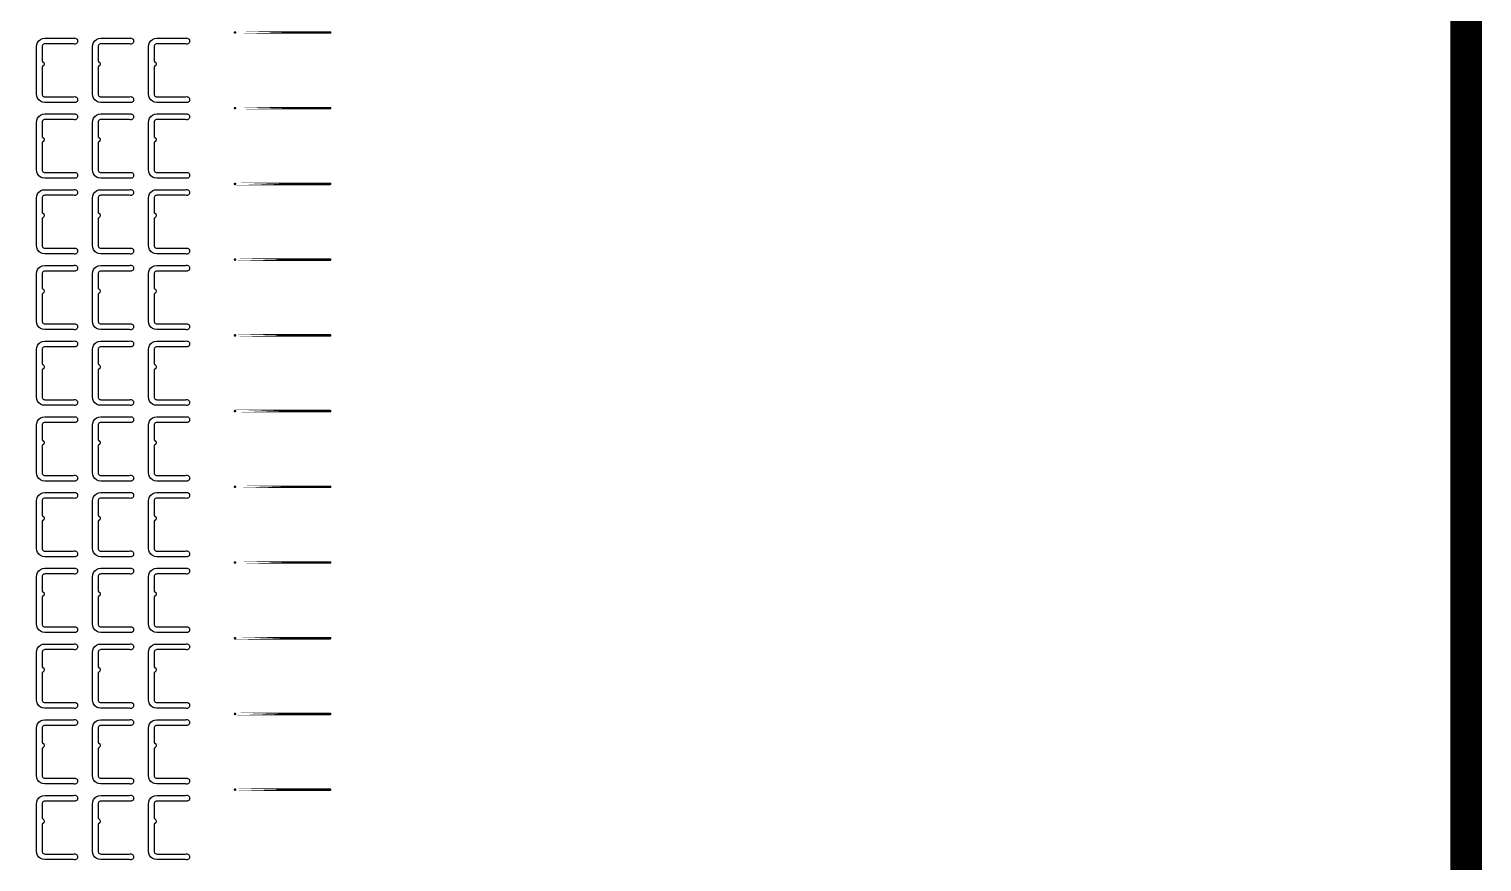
# Model space of a CAD drawing. Extents: x 11 to 212, y 11 to 212.
# Drawn here: x 165.91 to 211.7, y 135.19 to 161.46 of the extents above; entities that cross this region are included whole.
import ezdxf

# ---------------------------------------------------------------- set-up
doc = ezdxf.new("R2010")
doc.units = 0
doc.layers.get('0').update_dxf_attribs({"linetype": 'continuous'})
doc.layers.add('L4', color=7, linetype='continuous')

# ---------------------------------------------------------------- blocks, each defined once
blk = doc.blocks.new('cutlineendpoint')
at = {"const_width": 0.04}
blk.add_lwpolyline([(-0.02, 0, 1), (0.02, 0, 1)], format="xyb", close=True, dxfattribs=at)

msp = doc.modelspace()

# ---------------------------------------------------------------- linework, layer by layer
at = {"layer": 'L4'}
for points, const_width in [([(11.2, 211.2), (211.2, 211.2), (211.2, 11.2), (11.2, 11.2)], 1), ([(172.4, 161.353), (175.4, 161.353)], 0.08), ([(172.4, 158.965), (175.4, 158.965)], 0.08), ([(172.4, 156.576), (175.4, 156.576)], 0.08), ([(172.4, 154.188), (175.4, 154.188)], 0.08), ([(172.4, 151.8), (175.4, 151.8)], 0.08), ([(172.4, 149.412), (175.4, 149.412)], 0.08), ([(172.4, 147.024), (175.4, 147.024)], 0.08), ([(172.4, 144.635), (175.4, 144.635)], 0.08), ([(172.4, 142.247), (175.4, 142.247)], 0.08), ([(172.4, 139.859), (175.4, 139.859)], 0.08), ([(172.4, 137.471), (175.4, 137.471)], 0.08)]:
    msp.add_lwpolyline(points, close=True, dxfattribs=dict(at, const_width=const_width))
for points in [[(167.314, 159.324), (167.338, 159.329), (167.362, 159.328), (167.385, 159.321), (167.406, 159.309), (167.422, 159.292), (167.434, 159.271), (167.44, 159.247), (167.44, 159.223), (167.434, 159.2), (167.422, 159.179), (167.406, 159.162), (167.385, 159.149), (167.362, 159.142), (167.338, 159.142), (167.314, 159.147), (166.406, 159.147), (166.337, 159.156), (166.274, 159.183), (166.219, 159.225), (166.177, 159.279), (166.15, 159.343), (166.141, 159.412), (166.141, 160.906), (166.15, 160.974), (166.177, 161.038), (166.219, 161.093), (166.274, 161.135), (166.337, 161.162), (166.406, 161.171), (167.314, 161.171), (167.338, 161.176), (167.362, 161.175), (167.385, 161.168), (167.406, 161.156), (167.422, 161.139), (167.434, 161.118), (167.44, 161.094), (167.44, 161.07), (167.434, 161.047), (167.422, 161.026), (167.406, 161.009), (167.385, 160.996), (167.362, 160.989), (167.338, 160.989), (167.314, 160.994), (166.406, 160.994), (166.383, 160.991), (166.362, 160.982), (166.343, 160.968), (166.329, 160.95), (166.321, 160.929), (166.318, 160.906), (166.318, 160.445), (166.335, 160.44), (166.37, 160.406), (166.382, 160.359), (166.37, 160.312), (166.335, 160.277), (166.318, 160.273), (166.318, 159.412), (166.321, 159.389), (166.329, 159.368), (166.343, 159.349), (166.362, 159.335), (166.383, 159.327), (166.406, 159.324)], [(169.079, 159.324), (169.103, 159.329), (169.127, 159.328), (169.15, 159.321), (169.17, 159.309), (169.187, 159.292), (169.199, 159.271), (169.205, 159.247), (169.205, 159.223), (169.199, 159.2), (169.187, 159.179), (169.17, 159.162), (169.15, 159.149), (169.127, 159.142), (169.103, 159.142), (169.079, 159.147), (168.171, 159.147), (168.102, 159.156), (168.038, 159.183), (167.983, 159.225), (167.941, 159.279), (167.915, 159.343), (167.906, 159.412), (167.906, 160.906), (167.915, 160.974), (167.941, 161.038), (167.983, 161.093), (168.038, 161.135), (168.102, 161.162), (168.171, 161.171), (169.079, 161.171), (169.103, 161.176), (169.127, 161.175), (169.15, 161.168), (169.17, 161.156), (169.187, 161.139), (169.199, 161.118), (169.205, 161.094), (169.205, 161.07), (169.199, 161.047), (169.187, 161.026), (169.17, 161.009), (169.15, 160.996), (169.127, 160.989), (169.103, 160.989), (169.079, 160.994), (168.171, 160.994), (168.148, 160.991), (168.126, 160.982), (168.108, 160.968), (168.094, 160.95), (168.085, 160.929), (168.082, 160.906), (168.082, 160.445), (168.1, 160.44), (168.134, 160.406), (168.147, 160.359), (168.134, 160.312), (168.1, 160.277), (168.082, 160.273), (168.082, 159.412), (168.085, 159.389), (168.094, 159.368), (168.108, 159.349), (168.126, 159.335), (168.148, 159.327), (168.171, 159.324)], [(170.844, 159.324), (170.867, 159.329), (170.891, 159.328), (170.914, 159.321), (170.935, 159.309), (170.952, 159.292), (170.964, 159.271), (170.97, 159.247), (170.97, 159.223), (170.964, 159.2), (170.952, 159.179), (170.935, 159.162), (170.914, 159.149), (170.891, 159.142), (170.867, 159.142), (170.844, 159.147), (169.935, 159.147), (169.867, 159.156), (169.803, 159.183), (169.748, 159.225), (169.706, 159.279), (169.68, 159.343), (169.671, 159.412), (169.671, 160.906), (169.68, 160.974), (169.706, 161.038), (169.748, 161.093), (169.803, 161.135), (169.867, 161.162), (169.935, 161.171), (170.844, 161.171), (170.867, 161.176), (170.891, 161.175), (170.914, 161.168), (170.935, 161.156), (170.952, 161.139), (170.964, 161.118), (170.97, 161.094), (170.97, 161.07), (170.964, 161.047), (170.952, 161.026), (170.935, 161.009), (170.914, 160.996), (170.891, 160.989), (170.867, 160.989), (170.844, 160.994), (169.935, 160.994), (169.912, 160.991), (169.891, 160.982), (169.873, 160.968), (169.859, 160.95), (169.85, 160.929), (169.847, 160.906), (169.847, 160.445), (169.865, 160.44), (169.899, 160.406), (169.912, 160.359), (169.899, 160.312), (169.865, 160.277), (169.847, 160.273), (169.847, 159.412), (169.85, 159.389), (169.859, 159.368), (169.873, 159.349), (169.891, 159.335), (169.912, 159.327), (169.935, 159.324)], [(167.314, 156.935), (167.338, 156.941), (167.362, 156.94), (167.385, 156.933), (167.406, 156.921), (167.422, 156.903), (167.434, 156.882), (167.44, 156.859), (167.44, 156.835), (167.434, 156.812), (167.422, 156.791), (167.406, 156.773), (167.385, 156.761), (167.362, 156.754), (167.338, 156.753), (167.314, 156.759), (166.406, 156.759), (166.337, 156.768), (166.274, 156.794), (166.219, 156.836), (166.177, 156.891), (166.15, 156.955), (166.141, 157.024), (166.141, 158.518), (166.15, 158.586), (166.177, 158.65), (166.219, 158.705), (166.274, 158.747), (166.337, 158.773), (166.406, 158.782), (167.314, 158.782), (167.338, 158.788), (167.362, 158.787), (167.385, 158.78), (167.406, 158.768), (167.422, 158.75), (167.434, 158.729), (167.44, 158.706), (167.44, 158.682), (167.434, 158.659), (167.422, 158.638), (167.406, 158.62), (167.385, 158.608), (167.362, 158.601), (167.338, 158.6), (167.314, 158.606), (166.406, 158.606), (166.383, 158.603), (166.362, 158.594), (166.343, 158.58), (166.329, 158.562), (166.321, 158.54), (166.318, 158.518), (166.318, 158.057), (166.335, 158.052), (166.37, 158.018), (166.382, 157.971), (166.37, 157.924), (166.335, 157.889), (166.318, 157.884), (166.318, 157.024), (166.321, 157.001), (166.329, 156.979), (166.343, 156.961), (166.362, 156.947), (166.383, 156.938), (166.406, 156.935)], [(169.079, 156.935), (169.103, 156.941), (169.127, 156.94), (169.15, 156.933), (169.17, 156.921), (169.187, 156.903), (169.199, 156.882), (169.205, 156.859), (169.205, 156.835), (169.199, 156.812), (169.187, 156.791), (169.17, 156.773), (169.15, 156.761), (169.127, 156.754), (169.103, 156.753), (169.079, 156.759), (168.171, 156.759), (168.102, 156.768), (168.038, 156.794), (167.983, 156.836), (167.941, 156.891), (167.915, 156.955), (167.906, 157.024), (167.906, 158.518), (167.915, 158.586), (167.941, 158.65), (167.983, 158.705), (168.038, 158.747), (168.102, 158.773), (168.171, 158.782), (169.079, 158.782), (169.103, 158.788), (169.127, 158.787), (169.15, 158.78), (169.17, 158.768), (169.187, 158.75), (169.199, 158.729), (169.205, 158.706), (169.205, 158.682), (169.199, 158.659), (169.187, 158.638), (169.17, 158.62), (169.15, 158.608), (169.127, 158.601), (169.103, 158.6), (169.079, 158.606), (168.171, 158.606), (168.148, 158.603), (168.126, 158.594), (168.108, 158.58), (168.094, 158.562), (168.085, 158.54), (168.082, 158.518), (168.082, 158.057), (168.1, 158.052), (168.134, 158.018), (168.147, 157.971), (168.134, 157.924), (168.1, 157.889), (168.082, 157.884), (168.082, 157.024), (168.085, 157.001), (168.094, 156.979), (168.108, 156.961), (168.126, 156.947), (168.148, 156.938), (168.171, 156.935)], [(170.844, 156.935), (170.867, 156.941), (170.891, 156.94), (170.914, 156.933), (170.935, 156.921), (170.952, 156.903), (170.964, 156.882), (170.97, 156.859), (170.97, 156.835), (170.964, 156.812), (170.952, 156.791), (170.935, 156.773), (170.914, 156.761), (170.891, 156.754), (170.867, 156.753), (170.844, 156.759), (169.935, 156.759), (169.867, 156.768), (169.803, 156.794), (169.748, 156.836), (169.706, 156.891), (169.68, 156.955), (169.671, 157.024), (169.671, 158.518), (169.68, 158.586), (169.706, 158.65), (169.748, 158.705), (169.803, 158.747), (169.867, 158.773), (169.935, 158.782), (170.844, 158.782), (170.867, 158.788), (170.891, 158.787), (170.914, 158.78), (170.935, 158.768), (170.952, 158.75), (170.964, 158.729), (170.97, 158.706), (170.97, 158.682), (170.964, 158.659), (170.952, 158.638), (170.935, 158.62), (170.914, 158.608), (170.891, 158.601), (170.867, 158.6), (170.844, 158.606), (169.935, 158.606), (169.912, 158.603), (169.891, 158.594), (169.873, 158.58), (169.859, 158.562), (169.85, 158.54), (169.847, 158.518), (169.847, 158.057), (169.865, 158.052), (169.899, 158.018), (169.912, 157.971), (169.899, 157.924), (169.865, 157.889), (169.847, 157.884), (169.847, 157.024), (169.85, 157.001), (169.859, 156.979), (169.873, 156.961), (169.891, 156.947), (169.912, 156.938), (169.935, 156.935)], [(167.314, 154.547), (167.338, 154.552), (167.362, 154.552), (167.385, 154.545), (167.406, 154.532), (167.422, 154.515), (167.434, 154.494), (167.44, 154.471), (167.44, 154.447), (167.434, 154.423), (167.422, 154.402), (167.406, 154.385), (167.385, 154.373), (167.362, 154.366), (167.338, 154.365), (167.314, 154.371), (166.406, 154.371), (166.337, 154.38), (166.274, 154.406), (166.219, 154.448), (166.177, 154.503), (166.15, 154.567), (166.141, 154.635), (166.141, 156.129), (166.15, 156.198), (166.177, 156.262), (166.219, 156.317), (166.274, 156.359), (166.337, 156.385), (166.406, 156.394), (167.314, 156.394), (167.338, 156.4), (167.362, 156.399), (167.385, 156.392), (167.406, 156.38), (167.422, 156.362), (167.434, 156.341), (167.44, 156.318), (167.44, 156.294), (167.434, 156.271), (167.422, 156.25), (167.406, 156.232), (167.385, 156.22), (167.362, 156.213), (167.338, 156.212), (167.314, 156.218), (166.406, 156.218), (166.383, 156.215), (166.362, 156.206), (166.343, 156.192), (166.329, 156.174), (166.321, 156.152), (166.318, 156.129), (166.318, 155.669), (166.335, 155.664), (166.37, 155.629), (166.382, 155.582), (166.37, 155.535), (166.335, 155.501), (166.318, 155.496), (166.318, 154.635), (166.321, 154.612), (166.329, 154.591), (166.343, 154.573), (166.362, 154.559), (166.383, 154.55), (166.406, 154.547)], [(169.079, 154.547), (169.103, 154.552), (169.127, 154.552), (169.15, 154.545), (169.17, 154.532), (169.187, 154.515), (169.199, 154.494), (169.205, 154.471), (169.205, 154.447), (169.199, 154.423), (169.187, 154.402), (169.17, 154.385), (169.15, 154.373), (169.127, 154.366), (169.103, 154.365), (169.079, 154.371), (168.171, 154.371), (168.102, 154.38), (168.038, 154.406), (167.983, 154.448), (167.941, 154.503), (167.915, 154.567), (167.906, 154.635), (167.906, 156.129), (167.915, 156.198), (167.941, 156.262), (167.983, 156.317), (168.038, 156.359), (168.102, 156.385), (168.171, 156.394), (169.079, 156.394), (169.103, 156.4), (169.127, 156.399), (169.15, 156.392), (169.17, 156.38), (169.187, 156.362), (169.199, 156.341), (169.205, 156.318), (169.205, 156.294), (169.199, 156.271), (169.187, 156.25), (169.17, 156.232), (169.15, 156.22), (169.127, 156.213), (169.103, 156.212), (169.079, 156.218), (168.171, 156.218), (168.148, 156.215), (168.126, 156.206), (168.108, 156.192), (168.094, 156.174), (168.085, 156.152), (168.082, 156.129), (168.082, 155.669), (168.1, 155.664), (168.134, 155.629), (168.147, 155.582), (168.134, 155.535), (168.1, 155.501), (168.082, 155.496), (168.082, 154.635), (168.085, 154.612), (168.094, 154.591), (168.108, 154.573), (168.126, 154.559), (168.148, 154.55), (168.171, 154.547)], [(170.844, 154.547), (170.867, 154.552), (170.891, 154.552), (170.914, 154.545), (170.935, 154.532), (170.952, 154.515), (170.964, 154.494), (170.97, 154.471), (170.97, 154.447), (170.964, 154.423), (170.952, 154.402), (170.935, 154.385), (170.914, 154.373), (170.891, 154.366), (170.867, 154.365), (170.844, 154.371), (169.935, 154.371), (169.867, 154.38), (169.803, 154.406), (169.748, 154.448), (169.706, 154.503), (169.68, 154.567), (169.671, 154.635), (169.671, 156.129), (169.68, 156.198), (169.706, 156.262), (169.748, 156.317), (169.803, 156.359), (169.867, 156.385), (169.935, 156.394), (170.844, 156.394), (170.867, 156.4), (170.891, 156.399), (170.914, 156.392), (170.935, 156.38), (170.952, 156.362), (170.964, 156.341), (170.97, 156.318), (170.97, 156.294), (170.964, 156.271), (170.952, 156.25), (170.935, 156.232), (170.914, 156.22), (170.891, 156.213), (170.867, 156.212), (170.844, 156.218), (169.935, 156.218), (169.912, 156.215), (169.891, 156.206), (169.873, 156.192), (169.859, 156.174), (169.85, 156.152), (169.847, 156.129), (169.847, 155.669), (169.865, 155.664), (169.899, 155.629), (169.912, 155.582), (169.899, 155.535), (169.865, 155.501), (169.847, 155.496), (169.847, 154.635), (169.85, 154.612), (169.859, 154.591), (169.873, 154.573), (169.891, 154.559), (169.912, 154.55), (169.935, 154.547)], [(167.314, 152.159), (167.338, 152.164), (167.362, 152.164), (167.385, 152.157), (167.406, 152.144), (167.422, 152.127), (167.434, 152.106), (167.44, 152.083), (167.44, 152.059), (167.434, 152.035), (167.422, 152.014), (167.406, 151.997), (167.385, 151.984), (167.362, 151.978), (167.338, 151.977), (167.314, 151.982), (166.406, 151.982), (166.337, 151.991), (166.274, 152.018), (166.219, 152.06), (166.177, 152.115), (166.15, 152.179), (166.141, 152.247), (166.141, 153.741), (166.15, 153.81), (166.177, 153.874), (166.219, 153.928), (166.274, 153.97), (166.337, 153.997), (166.406, 154.006), (167.314, 154.006), (167.338, 154.011), (167.362, 154.011), (167.385, 154.004), (167.406, 153.991), (167.422, 153.974), (167.434, 153.953), (167.44, 153.93), (167.44, 153.906), (167.434, 153.882), (167.422, 153.861), (167.406, 153.844), (167.385, 153.832), (167.362, 153.825), (167.338, 153.824), (167.314, 153.829), (166.406, 153.829), (166.383, 153.826), (166.362, 153.818), (166.343, 153.804), (166.329, 153.785), (166.321, 153.764), (166.318, 153.741), (166.318, 153.28), (166.335, 153.276), (166.37, 153.241), (166.382, 153.194), (166.37, 153.147), (166.335, 153.113), (166.318, 153.108), (166.318, 152.247), (166.321, 152.224), (166.329, 152.203), (166.343, 152.185), (166.362, 152.171), (166.383, 152.162), (166.406, 152.159)], [(169.079, 152.159), (169.103, 152.164), (169.127, 152.164), (169.15, 152.157), (169.17, 152.144), (169.187, 152.127), (169.199, 152.106), (169.205, 152.083), (169.205, 152.059), (169.199, 152.035), (169.187, 152.014), (169.17, 151.997), (169.15, 151.984), (169.127, 151.978), (169.103, 151.977), (169.079, 151.982), (168.171, 151.982), (168.102, 151.991), (168.038, 152.018), (167.983, 152.06), (167.941, 152.115), (167.915, 152.179), (167.906, 152.247), (167.906, 153.741), (167.915, 153.81), (167.941, 153.874), (167.983, 153.928), (168.038, 153.97), (168.102, 153.997), (168.171, 154.006), (169.079, 154.006), (169.103, 154.011), (169.127, 154.011), (169.15, 154.004), (169.17, 153.991), (169.187, 153.974), (169.199, 153.953), (169.205, 153.93), (169.205, 153.906), (169.199, 153.882), (169.187, 153.861), (169.17, 153.844), (169.15, 153.832), (169.127, 153.825), (169.103, 153.824), (169.079, 153.829), (168.171, 153.829), (168.148, 153.826), (168.126, 153.818), (168.108, 153.804), (168.094, 153.785), (168.085, 153.764), (168.082, 153.741), (168.082, 153.28), (168.1, 153.276), (168.134, 153.241), (168.147, 153.194), (168.134, 153.147), (168.1, 153.113), (168.082, 153.108), (168.082, 152.247), (168.085, 152.224), (168.094, 152.203), (168.108, 152.185), (168.126, 152.171), (168.148, 152.162), (168.171, 152.159)], [(170.844, 152.159), (170.867, 152.164), (170.891, 152.164), (170.914, 152.157), (170.935, 152.144), (170.952, 152.127), (170.964, 152.106), (170.97, 152.083), (170.97, 152.059), (170.964, 152.035), (170.952, 152.014), (170.935, 151.997), (170.914, 151.984), (170.891, 151.978), (170.867, 151.977), (170.844, 151.982), (169.935, 151.982), (169.867, 151.991), (169.803, 152.018), (169.748, 152.06), (169.706, 152.115), (169.68, 152.179), (169.671, 152.247), (169.671, 153.741), (169.68, 153.81), (169.706, 153.874), (169.748, 153.928), (169.803, 153.97), (169.867, 153.997), (169.935, 154.006), (170.844, 154.006), (170.867, 154.011), (170.891, 154.011), (170.914, 154.004), (170.935, 153.991), (170.952, 153.974), (170.964, 153.953), (170.97, 153.93), (170.97, 153.906), (170.964, 153.882), (170.952, 153.861), (170.935, 153.844), (170.914, 153.832), (170.891, 153.825), (170.867, 153.824), (170.844, 153.829), (169.935, 153.829), (169.912, 153.826), (169.891, 153.818), (169.873, 153.804), (169.859, 153.785), (169.85, 153.764), (169.847, 153.741), (169.847, 153.28), (169.865, 153.276), (169.899, 153.241), (169.912, 153.194), (169.899, 153.147), (169.865, 153.113), (169.847, 153.108), (169.847, 152.247), (169.85, 152.224), (169.859, 152.203), (169.873, 152.185), (169.891, 152.171), (169.912, 152.162), (169.935, 152.159)], [(167.314, 149.771), (167.338, 149.776), (167.362, 149.775), (167.385, 149.768), (167.406, 149.756), (167.422, 149.739), (167.434, 149.718), (167.44, 149.694), (167.44, 149.67), (167.434, 149.647), (167.422, 149.626), (167.406, 149.609), (167.385, 149.596), (167.362, 149.589), (167.338, 149.589), (167.314, 149.594), (166.406, 149.594), (166.337, 149.603), (166.274, 149.63), (166.219, 149.672), (166.177, 149.726), (166.15, 149.79), (166.141, 149.859), (166.141, 151.353), (166.15, 151.421), (166.177, 151.485), (166.219, 151.54), (166.274, 151.582), (166.337, 151.609), (166.406, 151.618), (167.314, 151.618), (167.338, 151.623), (167.362, 151.622), (167.385, 151.616), (167.406, 151.603), (167.422, 151.586), (167.434, 151.565), (167.44, 151.541), (167.44, 151.517), (167.434, 151.494), (167.422, 151.473), (167.406, 151.456), (167.385, 151.443), (167.362, 151.436), (167.338, 151.436), (167.314, 151.441), (166.406, 151.441), (166.383, 151.438), (166.362, 151.429), (166.343, 151.415), (166.329, 151.397), (166.321, 151.376), (166.318, 151.353), (166.318, 150.892), (166.335, 150.887), (166.37, 150.853), (166.382, 150.806), (166.37, 150.759), (166.335, 150.724), (166.318, 150.72), (166.318, 149.859), (166.321, 149.836), (166.329, 149.815), (166.343, 149.796), (166.362, 149.782), (166.383, 149.774), (166.406, 149.771)], [(169.079, 149.771), (169.103, 149.776), (169.127, 149.775), (169.15, 149.768), (169.17, 149.756), (169.187, 149.739), (169.199, 149.718), (169.205, 149.694), (169.205, 149.67), (169.199, 149.647), (169.187, 149.626), (169.17, 149.609), (169.15, 149.596), (169.127, 149.589), (169.103, 149.589), (169.079, 149.594), (168.171, 149.594), (168.102, 149.603), (168.038, 149.63), (167.983, 149.672), (167.941, 149.726), (167.915, 149.79), (167.906, 149.859), (167.906, 151.353), (167.915, 151.421), (167.941, 151.485), (167.983, 151.54), (168.038, 151.582), (168.102, 151.609), (168.171, 151.618), (169.079, 151.618), (169.103, 151.623), (169.127, 151.622), (169.15, 151.616), (169.17, 151.603), (169.187, 151.586), (169.199, 151.565), (169.205, 151.541), (169.205, 151.517), (169.199, 151.494), (169.187, 151.473), (169.17, 151.456), (169.15, 151.443), (169.127, 151.436), (169.103, 151.436), (169.079, 151.441), (168.171, 151.441), (168.148, 151.438), (168.126, 151.429), (168.108, 151.415), (168.094, 151.397), (168.085, 151.376), (168.082, 151.353), (168.082, 150.892), (168.1, 150.887), (168.134, 150.853), (168.147, 150.806), (168.134, 150.759), (168.1, 150.724), (168.082, 150.72), (168.082, 149.859), (168.085, 149.836), (168.094, 149.815), (168.108, 149.796), (168.126, 149.782), (168.148, 149.774), (168.171, 149.771)], [(170.844, 149.771), (170.867, 149.776), (170.891, 149.775), (170.914, 149.768), (170.935, 149.756), (170.952, 149.739), (170.964, 149.718), (170.97, 149.694), (170.97, 149.67), (170.964, 149.647), (170.952, 149.626), (170.935, 149.609), (170.914, 149.596), (170.891, 149.589), (170.867, 149.589), (170.844, 149.594), (169.935, 149.594), (169.867, 149.603), (169.803, 149.63), (169.748, 149.672), (169.706, 149.726), (169.68, 149.79), (169.671, 149.859), (169.671, 151.353), (169.68, 151.421), (169.706, 151.485), (169.748, 151.54), (169.803, 151.582), (169.867, 151.609), (169.935, 151.618), (170.844, 151.618), (170.867, 151.623), (170.891, 151.622), (170.914, 151.616), (170.935, 151.603), (170.952, 151.586), (170.964, 151.565), (170.97, 151.541), (170.97, 151.517), (170.964, 151.494), (170.952, 151.473), (170.935, 151.456), (170.914, 151.443), (170.891, 151.436), (170.867, 151.436), (170.844, 151.441), (169.935, 151.441), (169.912, 151.438), (169.891, 151.429), (169.873, 151.415), (169.859, 151.397), (169.85, 151.376), (169.847, 151.353), (169.847, 150.892), (169.865, 150.887), (169.899, 150.853), (169.912, 150.806), (169.899, 150.759), (169.865, 150.724), (169.847, 150.72), (169.847, 149.859), (169.85, 149.836), (169.859, 149.815), (169.873, 149.796), (169.891, 149.782), (169.912, 149.774), (169.935, 149.771)], [(167.314, 147.382), (167.338, 147.388), (167.362, 147.387), (167.385, 147.38), (167.406, 147.368), (167.422, 147.35), (167.434, 147.329), (167.44, 147.306), (167.44, 147.282), (167.434, 147.259), (167.422, 147.238), (167.406, 147.22), (167.385, 147.208), (167.362, 147.201), (167.338, 147.2), (167.314, 147.206), (166.406, 147.206), (166.337, 147.215), (166.274, 147.241), (166.219, 147.283), (166.177, 147.338), (166.15, 147.402), (166.141, 147.471), (166.141, 148.965), (166.15, 149.033), (166.177, 149.097), (166.219, 149.152), (166.274, 149.194), (166.337, 149.22), (166.406, 149.229), (167.314, 149.229), (167.338, 149.235), (167.362, 149.234), (167.385, 149.227), (167.406, 149.215), (167.422, 149.198), (167.434, 149.177), (167.44, 149.153), (167.44, 149.129), (167.434, 149.106), (167.422, 149.085), (167.406, 149.068), (167.385, 149.055), (167.362, 149.048), (167.338, 149.048), (167.314, 149.053), (166.406, 149.053), (166.383, 149.05), (166.362, 149.041), (166.343, 149.027), (166.329, 149.009), (166.321, 148.988), (166.318, 148.965), (166.318, 148.504), (166.335, 148.499), (166.37, 148.465), (166.382, 148.418), (166.37, 148.371), (166.335, 148.336), (166.318, 148.331), (166.318, 147.471), (166.321, 147.448), (166.329, 147.426), (166.343, 147.408), (166.362, 147.394), (166.383, 147.385), (166.406, 147.382)], [(169.079, 147.382), (169.103, 147.388), (169.127, 147.387), (169.15, 147.38), (169.17, 147.368), (169.187, 147.35), (169.199, 147.329), (169.205, 147.306), (169.205, 147.282), (169.199, 147.259), (169.187, 147.238), (169.17, 147.22), (169.15, 147.208), (169.127, 147.201), (169.103, 147.2), (169.079, 147.206), (168.171, 147.206), (168.102, 147.215), (168.038, 147.241), (167.983, 147.283), (167.941, 147.338), (167.915, 147.402), (167.906, 147.471), (167.906, 148.965), (167.915, 149.033), (167.941, 149.097), (167.983, 149.152), (168.038, 149.194), (168.102, 149.22), (168.171, 149.229), (169.079, 149.229), (169.103, 149.235), (169.127, 149.234), (169.15, 149.227), (169.17, 149.215), (169.187, 149.198), (169.199, 149.177), (169.205, 149.153), (169.205, 149.129), (169.199, 149.106), (169.187, 149.085), (169.17, 149.068), (169.15, 149.055), (169.127, 149.048), (169.103, 149.048), (169.079, 149.053), (168.171, 149.053), (168.148, 149.05), (168.126, 149.041), (168.108, 149.027), (168.094, 149.009), (168.085, 148.988), (168.082, 148.965), (168.082, 148.504), (168.1, 148.499), (168.134, 148.465), (168.147, 148.418), (168.134, 148.371), (168.1, 148.336), (168.082, 148.331), (168.082, 147.471), (168.085, 147.448), (168.094, 147.426), (168.108, 147.408), (168.126, 147.394), (168.148, 147.385), (168.171, 147.382)], [(170.844, 147.382), (170.867, 147.388), (170.891, 147.387), (170.914, 147.38), (170.935, 147.368), (170.952, 147.35), (170.964, 147.329), (170.97, 147.306), (170.97, 147.282), (170.964, 147.259), (170.952, 147.238), (170.935, 147.22), (170.914, 147.208), (170.891, 147.201), (170.867, 147.2), (170.844, 147.206), (169.935, 147.206), (169.867, 147.215), (169.803, 147.241), (169.748, 147.283), (169.706, 147.338), (169.68, 147.402), (169.671, 147.471), (169.671, 148.965), (169.68, 149.033), (169.706, 149.097), (169.748, 149.152), (169.803, 149.194), (169.867, 149.22), (169.935, 149.229), (170.844, 149.229), (170.867, 149.235), (170.891, 149.234), (170.914, 149.227), (170.935, 149.215), (170.952, 149.198), (170.964, 149.177), (170.97, 149.153), (170.97, 149.129), (170.964, 149.106), (170.952, 149.085), (170.935, 149.068), (170.914, 149.055), (170.891, 149.048), (170.867, 149.048), (170.844, 149.053), (169.935, 149.053), (169.912, 149.05), (169.891, 149.041), (169.873, 149.027), (169.859, 149.009), (169.85, 148.988), (169.847, 148.965), (169.847, 148.504), (169.865, 148.499), (169.899, 148.465), (169.912, 148.418), (169.899, 148.371), (169.865, 148.336), (169.847, 148.331), (169.847, 147.471), (169.85, 147.448), (169.859, 147.426), (169.873, 147.408), (169.891, 147.394), (169.912, 147.385), (169.935, 147.382)], [(167.314, 144.994), (167.338, 145), (167.362, 144.999), (167.385, 144.992), (167.406, 144.98), (167.422, 144.962), (167.434, 144.941), (167.44, 144.918), (167.44, 144.894), (167.434, 144.871), (167.422, 144.85), (167.406, 144.832), (167.385, 144.82), (167.362, 144.813), (167.338, 144.812), (167.314, 144.818), (166.406, 144.818), (166.337, 144.827), (166.274, 144.853), (166.219, 144.895), (166.177, 144.95), (166.15, 145.014), (166.141, 145.082), (166.141, 146.576), (166.15, 146.645), (166.177, 146.709), (166.219, 146.764), (166.274, 146.806), (166.337, 146.832), (166.406, 146.841), (167.314, 146.841), (167.338, 146.847), (167.362, 146.846), (167.385, 146.839), (167.406, 146.827), (167.422, 146.809), (167.434, 146.788), (167.44, 146.765), (167.44, 146.741), (167.434, 146.718), (167.422, 146.697), (167.406, 146.679), (167.385, 146.667), (167.362, 146.66), (167.338, 146.659), (167.314, 146.665), (166.406, 146.665), (166.383, 146.662), (166.362, 146.653), (166.343, 146.639), (166.329, 146.621), (166.321, 146.599), (166.318, 146.576), (166.318, 146.116), (166.335, 146.111), (166.37, 146.076), (166.382, 146.029), (166.37, 145.982), (166.335, 145.948), (166.318, 145.943), (166.318, 145.082), (166.321, 145.06), (166.329, 145.038), (166.343, 145.02), (166.362, 145.006), (166.383, 144.997), (166.406, 144.994)], [(169.079, 144.994), (169.103, 145), (169.127, 144.999), (169.15, 144.992), (169.17, 144.98), (169.187, 144.962), (169.199, 144.941), (169.205, 144.918), (169.205, 144.894), (169.199, 144.871), (169.187, 144.85), (169.17, 144.832), (169.15, 144.82), (169.127, 144.813), (169.103, 144.812), (169.079, 144.818), (168.171, 144.818), (168.102, 144.827), (168.038, 144.853), (167.983, 144.895), (167.941, 144.95), (167.915, 145.014), (167.906, 145.082), (167.906, 146.576), (167.915, 146.645), (167.941, 146.709), (167.983, 146.764), (168.038, 146.806), (168.102, 146.832), (168.171, 146.841), (169.079, 146.841), (169.103, 146.847), (169.127, 146.846), (169.15, 146.839), (169.17, 146.827), (169.187, 146.809), (169.199, 146.788), (169.205, 146.765), (169.205, 146.741), (169.199, 146.718), (169.187, 146.697), (169.17, 146.679), (169.15, 146.667), (169.127, 146.66), (169.103, 146.659), (169.079, 146.665), (168.171, 146.665), (168.148, 146.662), (168.126, 146.653), (168.108, 146.639), (168.094, 146.621), (168.085, 146.599), (168.082, 146.576), (168.082, 146.116), (168.1, 146.111), (168.134, 146.076), (168.147, 146.029), (168.134, 145.982), (168.1, 145.948), (168.082, 145.943), (168.082, 145.082), (168.085, 145.06), (168.094, 145.038), (168.108, 145.02), (168.126, 145.006), (168.148, 144.997), (168.171, 144.994)], [(170.844, 144.994), (170.867, 145), (170.891, 144.999), (170.914, 144.992), (170.935, 144.98), (170.952, 144.962), (170.964, 144.941), (170.97, 144.918), (170.97, 144.894), (170.964, 144.871), (170.952, 144.85), (170.935, 144.832), (170.914, 144.82), (170.891, 144.813), (170.867, 144.812), (170.844, 144.818), (169.935, 144.818), (169.867, 144.827), (169.803, 144.853), (169.748, 144.895), (169.706, 144.95), (169.68, 145.014), (169.671, 145.082), (169.671, 146.576), (169.68, 146.645), (169.706, 146.709), (169.748, 146.764), (169.803, 146.806), (169.867, 146.832), (169.935, 146.841), (170.844, 146.841), (170.867, 146.847), (170.891, 146.846), (170.914, 146.839), (170.935, 146.827), (170.952, 146.809), (170.964, 146.788), (170.97, 146.765), (170.97, 146.741), (170.964, 146.718), (170.952, 146.697), (170.935, 146.679), (170.914, 146.667), (170.891, 146.66), (170.867, 146.659), (170.844, 146.665), (169.935, 146.665), (169.912, 146.662), (169.891, 146.653), (169.873, 146.639), (169.859, 146.621), (169.85, 146.599), (169.847, 146.576), (169.847, 146.116), (169.865, 146.111), (169.899, 146.076), (169.912, 146.029), (169.899, 145.982), (169.865, 145.948), (169.847, 145.943), (169.847, 145.082), (169.85, 145.06), (169.859, 145.038), (169.873, 145.02), (169.891, 145.006), (169.912, 144.997), (169.935, 144.994)], [(167.314, 142.606), (167.338, 142.611), (167.362, 142.611), (167.385, 142.604), (167.406, 142.591), (167.422, 142.574), (167.434, 142.553), (167.44, 142.53), (167.44, 142.506), (167.434, 142.482), (167.422, 142.461), (167.406, 142.444), (167.385, 142.432), (167.362, 142.425), (167.338, 142.424), (167.314, 142.429), (166.406, 142.429), (166.337, 142.438), (166.274, 142.465), (166.219, 142.507), (166.177, 142.562), (166.15, 142.626), (166.141, 142.694), (166.141, 144.188), (166.15, 144.257), (166.177, 144.321), (166.219, 144.375), (166.274, 144.417), (166.337, 144.444), (166.406, 144.453), (167.314, 144.453), (167.338, 144.458), (167.362, 144.458), (167.385, 144.451), (167.406, 144.438), (167.422, 144.421), (167.434, 144.4), (167.44, 144.377), (167.44, 144.353), (167.434, 144.329), (167.422, 144.308), (167.406, 144.291), (167.385, 144.279), (167.362, 144.272), (167.338, 144.271), (167.314, 144.276), (166.406, 144.276), (166.383, 144.273), (166.362, 144.265), (166.343, 144.251), (166.329, 144.232), (166.321, 144.211), (166.318, 144.188), (166.318, 143.727), (166.335, 143.723), (166.37, 143.688), (166.382, 143.641), (166.37, 143.594), (166.335, 143.56), (166.318, 143.555), (166.318, 142.694), (166.321, 142.671), (166.329, 142.65), (166.343, 142.632), (166.362, 142.618), (166.383, 142.609), (166.406, 142.606)], [(169.079, 142.606), (169.103, 142.611), (169.127, 142.611), (169.15, 142.604), (169.17, 142.591), (169.187, 142.574), (169.199, 142.553), (169.205, 142.53), (169.205, 142.506), (169.199, 142.482), (169.187, 142.461), (169.17, 142.444), (169.15, 142.432), (169.127, 142.425), (169.103, 142.424), (169.079, 142.429), (168.171, 142.429), (168.102, 142.438), (168.038, 142.465), (167.983, 142.507), (167.941, 142.562), (167.915, 142.626), (167.906, 142.694), (167.906, 144.188), (167.915, 144.257), (167.941, 144.321), (167.983, 144.375), (168.038, 144.417), (168.102, 144.444), (168.171, 144.453), (169.079, 144.453), (169.103, 144.458), (169.127, 144.458), (169.15, 144.451), (169.17, 144.438), (169.187, 144.421), (169.199, 144.4), (169.205, 144.377), (169.205, 144.353), (169.199, 144.329), (169.187, 144.308), (169.17, 144.291), (169.15, 144.279), (169.127, 144.272), (169.103, 144.271), (169.079, 144.276), (168.171, 144.276), (168.148, 144.273), (168.126, 144.265), (168.108, 144.251), (168.094, 144.232), (168.085, 144.211), (168.082, 144.188), (168.082, 143.727), (168.1, 143.723), (168.134, 143.688), (168.147, 143.641), (168.134, 143.594), (168.1, 143.56), (168.082, 143.555), (168.082, 142.694), (168.085, 142.671), (168.094, 142.65), (168.108, 142.632), (168.126, 142.618), (168.148, 142.609), (168.171, 142.606)], [(170.844, 142.606), (170.867, 142.611), (170.891, 142.611), (170.914, 142.604), (170.935, 142.591), (170.952, 142.574), (170.964, 142.553), (170.97, 142.53), (170.97, 142.506), (170.964, 142.482), (170.952, 142.461), (170.935, 142.444), (170.914, 142.432), (170.891, 142.425), (170.867, 142.424), (170.844, 142.429), (169.935, 142.429), (169.867, 142.438), (169.803, 142.465), (169.748, 142.507), (169.706, 142.562), (169.68, 142.626), (169.671, 142.694), (169.671, 144.188), (169.68, 144.257), (169.706, 144.321), (169.748, 144.375), (169.803, 144.417), (169.867, 144.444), (169.935, 144.453), (170.844, 144.453), (170.867, 144.458), (170.891, 144.458), (170.914, 144.451), (170.935, 144.438), (170.952, 144.421), (170.964, 144.4), (170.97, 144.377), (170.97, 144.353), (170.964, 144.329), (170.952, 144.308), (170.935, 144.291), (170.914, 144.279), (170.891, 144.272), (170.867, 144.271), (170.844, 144.276), (169.935, 144.276), (169.912, 144.273), (169.891, 144.265), (169.873, 144.251), (169.859, 144.232), (169.85, 144.211), (169.847, 144.188), (169.847, 143.727), (169.865, 143.723), (169.899, 143.688), (169.912, 143.641), (169.899, 143.594), (169.865, 143.56), (169.847, 143.555), (169.847, 142.694), (169.85, 142.671), (169.859, 142.65), (169.873, 142.632), (169.891, 142.618), (169.912, 142.609), (169.935, 142.606)], [(167.314, 140.218), (167.338, 140.223), (167.362, 140.222), (167.385, 140.216), (167.406, 140.203), (167.422, 140.186), (167.434, 140.165), (167.44, 140.141), (167.44, 140.117), (167.434, 140.094), (167.422, 140.073), (167.406, 140.056), (167.385, 140.043), (167.362, 140.036), (167.338, 140.036), (167.314, 140.041), (166.406, 140.041), (166.337, 140.05), (166.274, 140.077), (166.219, 140.119), (166.177, 140.174), (166.15, 140.237), (166.141, 140.306), (166.141, 141.8), (166.15, 141.869), (166.177, 141.932), (166.219, 141.987), (166.274, 142.029), (166.337, 142.056), (166.406, 142.065), (167.314, 142.065), (167.338, 142.07), (167.362, 142.069), (167.385, 142.063), (167.406, 142.05), (167.422, 142.033), (167.434, 142.012), (167.44, 141.989), (167.44, 141.964), (167.434, 141.941), (167.422, 141.92), (167.406, 141.903), (167.385, 141.89), (167.362, 141.884), (167.338, 141.883), (167.314, 141.888), (166.406, 141.888), (166.383, 141.885), (166.362, 141.876), (166.343, 141.862), (166.329, 141.844), (166.321, 141.823), (166.318, 141.8), (166.318, 141.339), (166.335, 141.334), (166.37, 141.3), (166.382, 141.253), (166.37, 141.206), (166.335, 141.171), (166.318, 141.167), (166.318, 140.306), (166.321, 140.283), (166.329, 140.262), (166.343, 140.243), (166.362, 140.229), (166.383, 140.221), (166.406, 140.218)], [(169.079, 140.218), (169.103, 140.223), (169.127, 140.222), (169.15, 140.216), (169.17, 140.203), (169.187, 140.186), (169.199, 140.165), (169.205, 140.141), (169.205, 140.117), (169.199, 140.094), (169.187, 140.073), (169.17, 140.056), (169.15, 140.043), (169.127, 140.036), (169.103, 140.036), (169.079, 140.041), (168.171, 140.041), (168.102, 140.05), (168.038, 140.077), (167.983, 140.119), (167.941, 140.174), (167.915, 140.237), (167.906, 140.306), (167.906, 141.8), (167.915, 141.869), (167.941, 141.932), (167.983, 141.987), (168.038, 142.029), (168.102, 142.056), (168.171, 142.065), (169.079, 142.065), (169.103, 142.07), (169.127, 142.069), (169.15, 142.063), (169.17, 142.05), (169.187, 142.033), (169.199, 142.012), (169.205, 141.989), (169.205, 141.964), (169.199, 141.941), (169.187, 141.92), (169.17, 141.903), (169.15, 141.89), (169.127, 141.884), (169.103, 141.883), (169.079, 141.888), (168.171, 141.888), (168.148, 141.885), (168.126, 141.876), (168.108, 141.862), (168.094, 141.844), (168.085, 141.823), (168.082, 141.8), (168.082, 141.339), (168.1, 141.334), (168.134, 141.3), (168.147, 141.253), (168.134, 141.206), (168.1, 141.171), (168.082, 141.167), (168.082, 140.306), (168.085, 140.283), (168.094, 140.262), (168.108, 140.243), (168.126, 140.229), (168.148, 140.221), (168.171, 140.218)], [(170.844, 140.218), (170.867, 140.223), (170.891, 140.222), (170.914, 140.216), (170.935, 140.203), (170.952, 140.186), (170.964, 140.165), (170.97, 140.141), (170.97, 140.117), (170.964, 140.094), (170.952, 140.073), (170.935, 140.056), (170.914, 140.043), (170.891, 140.036), (170.867, 140.036), (170.844, 140.041), (169.935, 140.041), (169.867, 140.05), (169.803, 140.077), (169.748, 140.119), (169.706, 140.174), (169.68, 140.237), (169.671, 140.306), (169.671, 141.8), (169.68, 141.869), (169.706, 141.932), (169.748, 141.987), (169.803, 142.029), (169.867, 142.056), (169.935, 142.065), (170.844, 142.065), (170.867, 142.07), (170.891, 142.069), (170.914, 142.063), (170.935, 142.05), (170.952, 142.033), (170.964, 142.012), (170.97, 141.989), (170.97, 141.964), (170.964, 141.941), (170.952, 141.92), (170.935, 141.903), (170.914, 141.89), (170.891, 141.884), (170.867, 141.883), (170.844, 141.888), (169.935, 141.888), (169.912, 141.885), (169.891, 141.876), (169.873, 141.862), (169.859, 141.844), (169.85, 141.823), (169.847, 141.8), (169.847, 141.339), (169.865, 141.334), (169.899, 141.3), (169.912, 141.253), (169.899, 141.206), (169.865, 141.171), (169.847, 141.167), (169.847, 140.306), (169.85, 140.283), (169.859, 140.262), (169.873, 140.243), (169.891, 140.229), (169.912, 140.221), (169.935, 140.218)], [(167.314, 137.829), (167.338, 137.835), (167.362, 137.834), (167.385, 137.827), (167.406, 137.815), (167.422, 137.798), (167.434, 137.777), (167.44, 137.753), (167.44, 137.729), (167.434, 137.706), (167.422, 137.685), (167.406, 137.668), (167.385, 137.655), (167.362, 137.648), (167.338, 137.648), (167.314, 137.653), (166.406, 137.653), (166.337, 137.662), (166.274, 137.688), (166.219, 137.73), (166.177, 137.785), (166.15, 137.849), (166.141, 137.918), (166.141, 139.412), (166.15, 139.48), (166.177, 139.544), (166.219, 139.599), (166.274, 139.641), (166.337, 139.667), (166.406, 139.676), (167.314, 139.676), (167.338, 139.682), (167.362, 139.681), (167.385, 139.674), (167.406, 139.662), (167.422, 139.645), (167.434, 139.624), (167.44, 139.6), (167.44, 139.576), (167.434, 139.553), (167.422, 139.532), (167.406, 139.515), (167.385, 139.502), (167.362, 139.495), (167.338, 139.495), (167.314, 139.5), (166.406, 139.5), (166.383, 139.497), (166.362, 139.488), (166.343, 139.474), (166.329, 139.456), (166.321, 139.435), (166.318, 139.412), (166.318, 138.951), (166.335, 138.946), (166.37, 138.912), (166.382, 138.865), (166.37, 138.818), (166.335, 138.783), (166.318, 138.778), (166.318, 137.918), (166.321, 137.895), (166.329, 137.874), (166.343, 137.855), (166.362, 137.841), (166.383, 137.832), (166.406, 137.829)], [(169.079, 137.829), (169.103, 137.835), (169.127, 137.834), (169.15, 137.827), (169.17, 137.815), (169.187, 137.798), (169.199, 137.777), (169.205, 137.753), (169.205, 137.729), (169.199, 137.706), (169.187, 137.685), (169.17, 137.668), (169.15, 137.655), (169.127, 137.648), (169.103, 137.648), (169.079, 137.653), (168.171, 137.653), (168.102, 137.662), (168.038, 137.688), (167.983, 137.73), (167.941, 137.785), (167.915, 137.849), (167.906, 137.918), (167.906, 139.412), (167.915, 139.48), (167.941, 139.544), (167.983, 139.599), (168.038, 139.641), (168.102, 139.667), (168.171, 139.676), (169.079, 139.676), (169.103, 139.682), (169.127, 139.681), (169.15, 139.674), (169.17, 139.662), (169.187, 139.645), (169.199, 139.624), (169.205, 139.6), (169.205, 139.576), (169.199, 139.553), (169.187, 139.532), (169.17, 139.515), (169.15, 139.502), (169.127, 139.495), (169.103, 139.495), (169.079, 139.5), (168.171, 139.5), (168.148, 139.497), (168.126, 139.488), (168.108, 139.474), (168.094, 139.456), (168.085, 139.435), (168.082, 139.412), (168.082, 138.951), (168.1, 138.946), (168.134, 138.912), (168.147, 138.865), (168.134, 138.818), (168.1, 138.783), (168.082, 138.778), (168.082, 137.918), (168.085, 137.895), (168.094, 137.874), (168.108, 137.855), (168.126, 137.841), (168.148, 137.832), (168.171, 137.829)], [(170.844, 137.829), (170.867, 137.835), (170.891, 137.834), (170.914, 137.827), (170.935, 137.815), (170.952, 137.798), (170.964, 137.777), (170.97, 137.753), (170.97, 137.729), (170.964, 137.706), (170.952, 137.685), (170.935, 137.668), (170.914, 137.655), (170.891, 137.648), (170.867, 137.648), (170.844, 137.653), (169.935, 137.653), (169.867, 137.662), (169.803, 137.688), (169.748, 137.73), (169.706, 137.785), (169.68, 137.849), (169.671, 137.918), (169.671, 139.412), (169.68, 139.48), (169.706, 139.544), (169.748, 139.599), (169.803, 139.641), (169.867, 139.667), (169.935, 139.676), (170.844, 139.676), (170.867, 139.682), (170.891, 139.681), (170.914, 139.674), (170.935, 139.662), (170.952, 139.645), (170.964, 139.624), (170.97, 139.6), (170.97, 139.576), (170.964, 139.553), (170.952, 139.532), (170.935, 139.515), (170.914, 139.502), (170.891, 139.495), (170.867, 139.495), (170.844, 139.5), (169.935, 139.5), (169.912, 139.497), (169.891, 139.488), (169.873, 139.474), (169.859, 139.456), (169.85, 139.435), (169.847, 139.412), (169.847, 138.951), (169.865, 138.946), (169.899, 138.912), (169.912, 138.865), (169.899, 138.818), (169.865, 138.783), (169.847, 138.778), (169.847, 137.918), (169.85, 137.895), (169.859, 137.874), (169.873, 137.855), (169.891, 137.841), (169.912, 137.832), (169.935, 137.829)], [(167.314, 135.441), (167.338, 135.447), (167.362, 135.446), (167.385, 135.439), (167.406, 135.427), (167.422, 135.409), (167.434, 135.388), (167.44, 135.365), (167.44, 135.341), (167.434, 135.318), (167.422, 135.297), (167.406, 135.279), (167.385, 135.267), (167.362, 135.26), (167.338, 135.259), (167.314, 135.265), (166.406, 135.265), (166.337, 135.274), (166.274, 135.3), (166.219, 135.342), (166.177, 135.397), (166.15, 135.461), (166.141, 135.529), (166.141, 137.024), (166.15, 137.092), (166.177, 137.156), (166.219, 137.211), (166.274, 137.253), (166.337, 137.279), (166.406, 137.288), (167.314, 137.288), (167.338, 137.294), (167.362, 137.293), (167.385, 137.286), (167.406, 137.274), (167.422, 137.256), (167.434, 137.235), (167.44, 137.212), (167.44, 137.188), (167.434, 137.165), (167.422, 137.144), (167.406, 137.126), (167.385, 137.114), (167.362, 137.107), (167.338, 137.106), (167.314, 137.112), (166.406, 137.112), (166.383, 137.109), (166.362, 137.1), (166.343, 137.086), (166.329, 137.068), (166.321, 137.046), (166.318, 137.024), (166.318, 136.563), (166.335, 136.558), (166.37, 136.524), (166.382, 136.476), (166.37, 136.429), (166.335, 136.395), (166.318, 136.39), (166.318, 135.529), (166.321, 135.507), (166.329, 135.485), (166.343, 135.467), (166.362, 135.453), (166.383, 135.444), (166.406, 135.441)], [(169.079, 135.441), (169.103, 135.447), (169.127, 135.446), (169.15, 135.439), (169.17, 135.427), (169.187, 135.409), (169.199, 135.388), (169.205, 135.365), (169.205, 135.341), (169.199, 135.318), (169.187, 135.297), (169.17, 135.279), (169.15, 135.267), (169.127, 135.26), (169.103, 135.259), (169.079, 135.265), (168.171, 135.265), (168.102, 135.274), (168.038, 135.3), (167.983, 135.342), (167.941, 135.397), (167.915, 135.461), (167.906, 135.529), (167.906, 137.024), (167.915, 137.092), (167.941, 137.156), (167.983, 137.211), (168.038, 137.253), (168.102, 137.279), (168.171, 137.288), (169.079, 137.288), (169.103, 137.294), (169.127, 137.293), (169.15, 137.286), (169.17, 137.274), (169.187, 137.256), (169.199, 137.235), (169.205, 137.212), (169.205, 137.188), (169.199, 137.165), (169.187, 137.144), (169.17, 137.126), (169.15, 137.114), (169.127, 137.107), (169.103, 137.106), (169.079, 137.112), (168.171, 137.112), (168.148, 137.109), (168.126, 137.1), (168.108, 137.086), (168.094, 137.068), (168.085, 137.046), (168.082, 137.024), (168.082, 136.563), (168.1, 136.558), (168.134, 136.524), (168.147, 136.476), (168.134, 136.429), (168.1, 136.395), (168.082, 136.39), (168.082, 135.529), (168.085, 135.507), (168.094, 135.485), (168.108, 135.467), (168.126, 135.453), (168.148, 135.444), (168.171, 135.441)], [(170.844, 135.441), (170.867, 135.447), (170.891, 135.446), (170.914, 135.439), (170.935, 135.427), (170.952, 135.409), (170.964, 135.388), (170.97, 135.365), (170.97, 135.341), (170.964, 135.318), (170.952, 135.297), (170.935, 135.279), (170.914, 135.267), (170.891, 135.26), (170.867, 135.259), (170.844, 135.265), (169.935, 135.265), (169.867, 135.274), (169.803, 135.3), (169.748, 135.342), (169.706, 135.397), (169.68, 135.461), (169.671, 135.529), (169.671, 137.024), (169.68, 137.092), (169.706, 137.156), (169.748, 137.211), (169.803, 137.253), (169.867, 137.279), (169.935, 137.288), (170.844, 137.288), (170.867, 137.294), (170.891, 137.293), (170.914, 137.286), (170.935, 137.274), (170.952, 137.256), (170.964, 137.235), (170.97, 137.212), (170.97, 137.188), (170.964, 137.165), (170.952, 137.144), (170.935, 137.126), (170.914, 137.114), (170.891, 137.107), (170.867, 137.106), (170.844, 137.112), (169.935, 137.112), (169.912, 137.109), (169.891, 137.1), (169.873, 137.086), (169.859, 137.068), (169.85, 137.046), (169.847, 137.024), (169.847, 136.563), (169.865, 136.558), (169.899, 136.524), (169.912, 136.476), (169.899, 136.429), (169.865, 136.395), (169.847, 136.39), (169.847, 135.529), (169.85, 135.507), (169.859, 135.485), (169.873, 135.467), (169.891, 135.453), (169.912, 135.444), (169.935, 135.441)]]:
    msp.add_lwpolyline(points, close=True, dxfattribs=at)

# ---------------------------------------------------------------- block references
for p in [(172.4, 161.353), (175.4, 161.353), (172.4, 158.965), (175.4, 158.965), (172.4, 156.576), (175.4, 156.576), (172.4, 154.188), (175.4, 154.188), (172.4, 151.8), (175.4, 151.8), (172.4, 149.412), (175.4, 149.412), (172.4, 147.024), (175.4, 147.024), (172.4, 144.635), (175.4, 144.635), (172.4, 142.247), (175.4, 142.247), (172.4, 139.859), (175.4, 139.859), (172.4, 137.471), (175.4, 137.471)]:
    msp.add_blockref('cutlineendpoint', p, dxfattribs=at)

doc.saveas('drawing.dxf')
